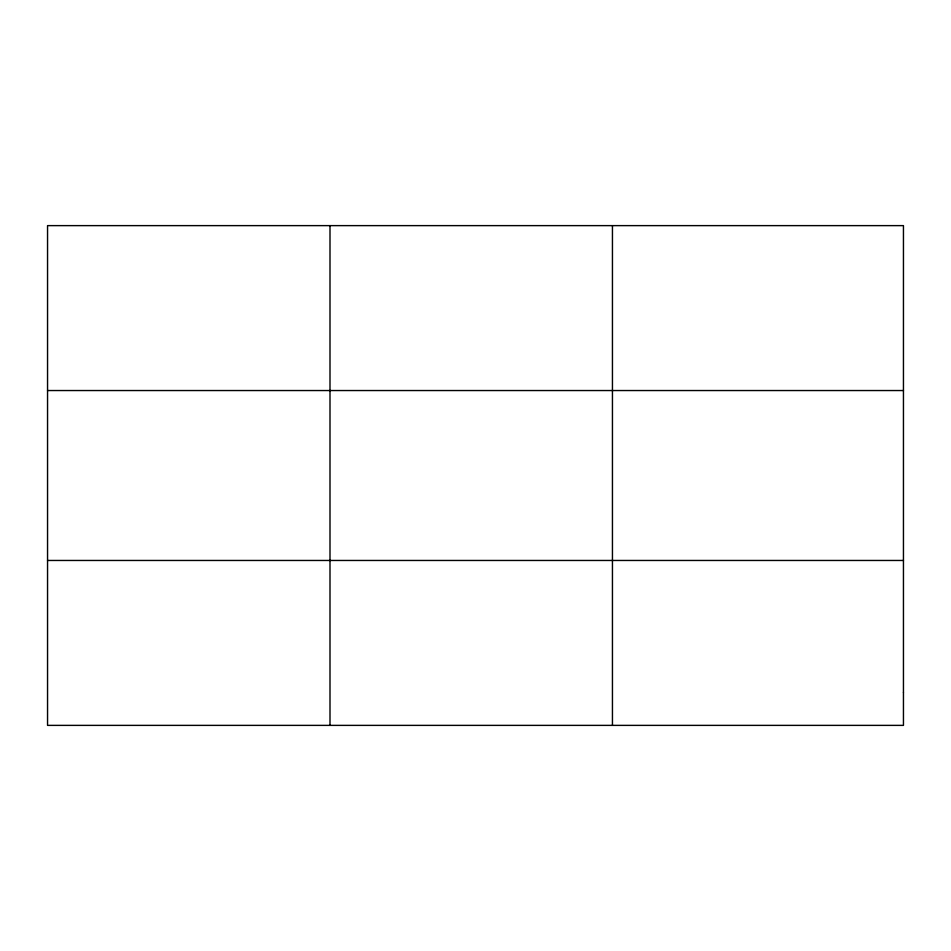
<?xml version="1.0" encoding="UTF-8"?>
<svg xmlns="http://www.w3.org/2000/svg" width="951" height="951" viewBox="0 0 951 951"><rect width="100%" height="100%" fill="white"/><g stroke="black" fill="none" stroke-linecap="round" stroke-linejoin="round"><path stroke-width="1.43" d="M329.997 225.625L329.997 725.375M612.444 225.625L612.444 725.375M47.55 390.54L903.45 390.54M47.55 560.46L903.45 560.46M903.45 692.399L903.45 725.375L47.55 725.375L47.55 225.625L903.45 225.625L903.45 692.399"/></g></svg>
